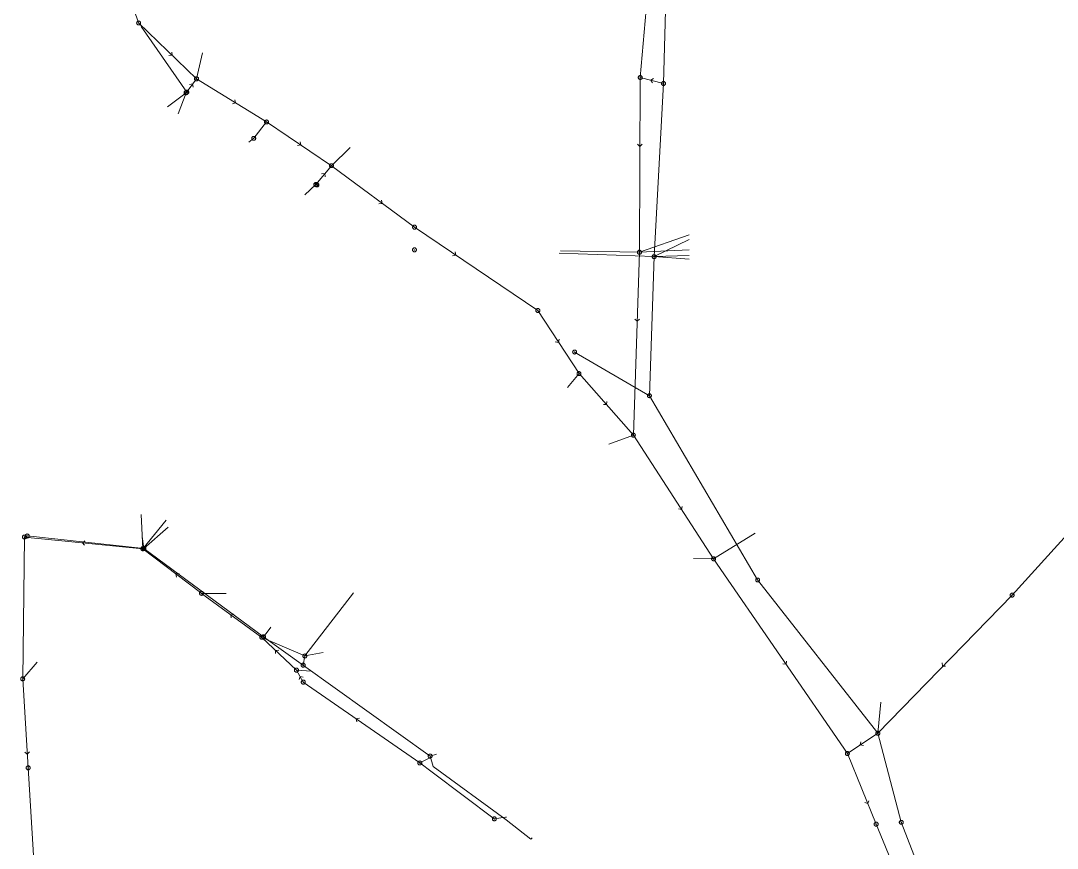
# Model space of a CAD drawing. Header units: metres. Extents: x 25504150 to 25508618, y 6694193 to 6702753.
# Drawn here: x 25504437.4 to 25504678.5, y 6699790.3 to 6699982.6 of the extents above; entities that cross this region are included whole.
import ezdxf

# ---------------------------------------------------------------- set-up
doc = ezdxf.new("R2010")
doc.units = ezdxf.units.M
for name, pattern in [('Sewer_node', [0]), ('Viemariputket', [0]), ('Viemarivarusteet', [0])]:
    doc.linetypes.add(name, pattern=pattern)
for name, color, linetype, lineweight in [('Sewer_node', 7, 'Sewer_node', 0), ('Viemariputket', 7, 'Viemariputket', 0), ('Viemarivarusteet', 7, 'Viemarivarusteet', 0)]:
    doc.layers.add(name, color=color, linetype=linetype, lineweight=lineweight)

msp = doc.modelspace()

# ---------------------------------------------------------------- linework, layer by layer
at = {"layer": 'Sewer_node', "color": 46, "linetype": 'Continuous', "true_color": 0x7f5f00, "flags": 128}
for points, elevation in [([(25504465.28, 6699982.13), (25504465.27, 6699982.2), (25504465.26, 6699982.27), (25504465.23, 6699982.34), (25504465.19, 6699982.4), (25504465.15, 6699982.46), (25504465.09, 6699982.5), (25504465.03, 6699982.54), (25504464.96, 6699982.57), (25504464.89, 6699982.58), (25504464.82, 6699982.59), (25504464.75, 6699982.58), (25504464.68, 6699982.57), (25504464.61, 6699982.54), (25504464.55, 6699982.5), (25504464.49, 6699982.46), (25504464.45, 6699982.4), (25504464.41, 6699982.34), (25504464.38, 6699982.27), (25504464.37, 6699982.2), (25504464.36, 6699982.13), (25504464.37, 6699982.06), (25504464.38, 6699981.99), (25504464.41, 6699981.92), (25504464.45, 6699981.86), (25504464.49, 6699981.8), (25504464.55, 6699981.76), (25504464.61, 6699981.72), (25504464.68, 6699981.69), (25504464.75, 6699981.68), (25504464.82, 6699981.67), (25504464.89, 6699981.68), (25504464.96, 6699981.69), (25504465.03, 6699981.72), (25504465.09, 6699981.76), (25504465.15, 6699981.8), (25504465.19, 6699981.86), (25504465.23, 6699981.92), (25504465.26, 6699981.99), (25504465.27, 6699982.06)], 58.07), ([(25504478.76, 6699969.14), (25504478.75, 6699969.21), (25504478.74, 6699969.29), (25504478.71, 6699969.35), (25504478.67, 6699969.42), (25504478.62, 6699969.47), (25504478.57, 6699969.52), (25504478.5, 6699969.56), (25504478.44, 6699969.59), (25504478.36, 6699969.6), (25504478.29, 6699969.61), (25504478.22, 6699969.6), (25504478.14, 6699969.59), (25504478.08, 6699969.56), (25504478.01, 6699969.52), (25504477.96, 6699969.47), (25504477.91, 6699969.42), (25504477.87, 6699969.35), (25504477.84, 6699969.29), (25504477.83, 6699969.21), (25504477.82, 6699969.14), (25504477.83, 6699969.07), (25504477.84, 6699968.99), (25504477.87, 6699968.93), (25504477.91, 6699968.86), (25504477.96, 6699968.81), (25504478.01, 6699968.76), (25504478.08, 6699968.72), (25504478.14, 6699968.69), (25504478.22, 6699968.68), (25504478.29, 6699968.67), (25504478.36, 6699968.68), (25504478.44, 6699968.69), (25504478.5, 6699968.72), (25504478.57, 6699968.76), (25504478.62, 6699968.81), (25504478.67, 6699968.86), (25504478.71, 6699968.93), (25504478.74, 6699968.99), (25504478.75, 6699969.07)], 57.68), ([(25504581.95, 6699969.45), (25504581.94, 6699969.52), (25504581.93, 6699969.59), (25504581.9, 6699969.66), (25504581.86, 6699969.72), (25504581.82, 6699969.78), (25504581.76, 6699969.82), (25504581.7, 6699969.86), (25504581.63, 6699969.89), (25504581.56, 6699969.9), (25504581.49, 6699969.91), (25504581.42, 6699969.9), (25504581.35, 6699969.89), (25504581.28, 6699969.86), (25504581.22, 6699969.82), (25504581.16, 6699969.78), (25504581.12, 6699969.72), (25504581.08, 6699969.66), (25504581.05, 6699969.59), (25504581.04, 6699969.52), (25504581.03, 6699969.45), (25504581.04, 6699969.38), (25504581.05, 6699969.31), (25504581.08, 6699969.24), (25504581.12, 6699969.18), (25504581.16, 6699969.12), (25504581.22, 6699969.08), (25504581.28, 6699969.04), (25504581.35, 6699969.01), (25504581.42, 6699969), (25504581.49, 6699968.99), (25504581.56, 6699969), (25504581.63, 6699969.01), (25504581.7, 6699969.04), (25504581.76, 6699969.08), (25504581.82, 6699969.12), (25504581.86, 6699969.18), (25504581.9, 6699969.24), (25504581.93, 6699969.31), (25504581.94, 6699969.38)], 55.51), ([(25504587.37, 6699968.06), (25504587.36, 6699968.13), (25504587.35, 6699968.2), (25504587.32, 6699968.27), (25504587.28, 6699968.33), (25504587.24, 6699968.39), (25504587.18, 6699968.43), (25504587.12, 6699968.47), (25504587.05, 6699968.5), (25504586.98, 6699968.51), (25504586.91, 6699968.52), (25504586.84, 6699968.51), (25504586.77, 6699968.5), (25504586.7, 6699968.47), (25504586.64, 6699968.43), (25504586.58, 6699968.39), (25504586.54, 6699968.33), (25504586.5, 6699968.27), (25504586.47, 6699968.2), (25504586.46, 6699968.13), (25504586.45, 6699968.06), (25504586.46, 6699967.99), (25504586.47, 6699967.92), (25504586.5, 6699967.85), (25504586.54, 6699967.79), (25504586.58, 6699967.73), (25504586.64, 6699967.69), (25504586.7, 6699967.65), (25504586.77, 6699967.62), (25504586.84, 6699967.61), (25504586.91, 6699967.6), (25504586.98, 6699967.61), (25504587.05, 6699967.62), (25504587.12, 6699967.65), (25504587.18, 6699967.69), (25504587.24, 6699967.73), (25504587.28, 6699967.79), (25504587.32, 6699967.85), (25504587.35, 6699967.92), (25504587.36, 6699967.99)], 55.65), ([(25504476.3, 6699965.91), (25504476.29, 6699965.98), (25504476.28, 6699966.05), (25504476.25, 6699966.12), (25504476.21, 6699966.18), (25504476.17, 6699966.24), (25504476.11, 6699966.28), (25504476.05, 6699966.32), (25504475.98, 6699966.35), (25504475.91, 6699966.36), (25504475.84, 6699966.37), (25504475.77, 6699966.36), (25504475.7, 6699966.35), (25504475.63, 6699966.32), (25504475.57, 6699966.28), (25504475.51, 6699966.24), (25504475.47, 6699966.18), (25504475.43, 6699966.12), (25504475.4, 6699966.05), (25504475.39, 6699965.98), (25504475.38, 6699965.91), (25504475.39, 6699965.84), (25504475.4, 6699965.77), (25504475.43, 6699965.7), (25504475.47, 6699965.64), (25504475.51, 6699965.58), (25504475.57, 6699965.54), (25504475.63, 6699965.5), (25504475.7, 6699965.47), (25504475.77, 6699965.46), (25504475.84, 6699965.45), (25504475.91, 6699965.46), (25504475.98, 6699965.47), (25504476.05, 6699965.5), (25504476.11, 6699965.54), (25504476.17, 6699965.58), (25504476.21, 6699965.64), (25504476.25, 6699965.7), (25504476.28, 6699965.77), (25504476.29, 6699965.84)], 57.62), ([(25504495.03, 6699959.12), (25504495.02, 6699959.19), (25504495.01, 6699959.26), (25504494.98, 6699959.33), (25504494.94, 6699959.39), (25504494.9, 6699959.45), (25504494.84, 6699959.49), (25504494.78, 6699959.53), (25504494.71, 6699959.56), (25504494.64, 6699959.57), (25504494.57, 6699959.58), (25504494.5, 6699959.57), (25504494.43, 6699959.56), (25504494.36, 6699959.53), (25504494.3, 6699959.49), (25504494.24, 6699959.45), (25504494.2, 6699959.39), (25504494.16, 6699959.33), (25504494.13, 6699959.26), (25504494.12, 6699959.19), (25504494.11, 6699959.12), (25504494.12, 6699959.05), (25504494.13, 6699958.98), (25504494.16, 6699958.91), (25504494.2, 6699958.85), (25504494.24, 6699958.79), (25504494.3, 6699958.75), (25504494.36, 6699958.71), (25504494.43, 6699958.68), (25504494.5, 6699958.67), (25504494.57, 6699958.66), (25504494.64, 6699958.67), (25504494.71, 6699958.68), (25504494.78, 6699958.71), (25504494.84, 6699958.75), (25504494.9, 6699958.79), (25504494.94, 6699958.85), (25504494.98, 6699958.91), (25504495.01, 6699958.98), (25504495.02, 6699959.05)], 56.91), ([(25504492.06, 6699955.32), (25504492.05, 6699955.39), (25504492.04, 6699955.46), (25504492.01, 6699955.53), (25504491.97, 6699955.59), (25504491.93, 6699955.65), (25504491.87, 6699955.69), (25504491.81, 6699955.73), (25504491.74, 6699955.76), (25504491.67, 6699955.77), (25504491.6, 6699955.78), (25504491.53, 6699955.77), (25504491.46, 6699955.76), (25504491.39, 6699955.73), (25504491.33, 6699955.69), (25504491.27, 6699955.65), (25504491.23, 6699955.59), (25504491.19, 6699955.53), (25504491.16, 6699955.46), (25504491.15, 6699955.39), (25504491.14, 6699955.32), (25504491.15, 6699955.25), (25504491.16, 6699955.18), (25504491.19, 6699955.11), (25504491.23, 6699955.05), (25504491.27, 6699954.99), (25504491.33, 6699954.95), (25504491.39, 6699954.91), (25504491.46, 6699954.88), (25504491.53, 6699954.87), (25504491.6, 6699954.86), (25504491.67, 6699954.87), (25504491.74, 6699954.88), (25504491.81, 6699954.91), (25504491.87, 6699954.95), (25504491.93, 6699954.99), (25504491.97, 6699955.05), (25504492.01, 6699955.11), (25504492.04, 6699955.18), (25504492.05, 6699955.25)], 56.8), ([(25504510.14, 6699948.96), (25504510.13, 6699949.03), (25504510.12, 6699949.1), (25504510.09, 6699949.17), (25504510.05, 6699949.23), (25504510.01, 6699949.29), (25504509.95, 6699949.33), (25504509.89, 6699949.37), (25504509.82, 6699949.4), (25504509.75, 6699949.41), (25504509.68, 6699949.42), (25504509.61, 6699949.41), (25504509.54, 6699949.4), (25504509.47, 6699949.37), (25504509.41, 6699949.33), (25504509.35, 6699949.29), (25504509.31, 6699949.23), (25504509.27, 6699949.17), (25504509.24, 6699949.1), (25504509.23, 6699949.03), (25504509.22, 6699948.96), (25504509.23, 6699948.89), (25504509.24, 6699948.82), (25504509.27, 6699948.75), (25504509.31, 6699948.69), (25504509.35, 6699948.63), (25504509.41, 6699948.59), (25504509.47, 6699948.55), (25504509.54, 6699948.52), (25504509.61, 6699948.51), (25504509.68, 6699948.5), (25504509.75, 6699948.51), (25504509.82, 6699948.52), (25504509.89, 6699948.55), (25504509.95, 6699948.59), (25504510.01, 6699948.63), (25504510.05, 6699948.69), (25504510.09, 6699948.75), (25504510.12, 6699948.82), (25504510.13, 6699948.89)], 56.21), ([(25504506.5, 6699944.58), (25504506.49, 6699944.65), (25504506.48, 6699944.72), (25504506.45, 6699944.79), (25504506.41, 6699944.85), (25504506.37, 6699944.91), (25504506.31, 6699944.95), (25504506.25, 6699944.99), (25504506.18, 6699945.02), (25504506.11, 6699945.03), (25504506.04, 6699945.04), (25504505.97, 6699945.03), (25504505.9, 6699945.02), (25504505.83, 6699944.99), (25504505.77, 6699944.95), (25504505.71, 6699944.91), (25504505.67, 6699944.85), (25504505.63, 6699944.79), (25504505.6, 6699944.72), (25504505.59, 6699944.65), (25504505.58, 6699944.58), (25504505.59, 6699944.51), (25504505.6, 6699944.44), (25504505.63, 6699944.37), (25504505.67, 6699944.31), (25504505.71, 6699944.25), (25504505.77, 6699944.21), (25504505.83, 6699944.17), (25504505.9, 6699944.14), (25504505.97, 6699944.13), (25504506.04, 6699944.12), (25504506.11, 6699944.13), (25504506.18, 6699944.14), (25504506.25, 6699944.17), (25504506.31, 6699944.21), (25504506.37, 6699944.25), (25504506.41, 6699944.31), (25504506.45, 6699944.37), (25504506.48, 6699944.44), (25504506.49, 6699944.51)], 56.27), ([(25504529.46, 6699934.66), (25504529.45, 6699934.73), (25504529.44, 6699934.8), (25504529.41, 6699934.87), (25504529.37, 6699934.93), (25504529.33, 6699934.99), (25504529.27, 6699935.03), (25504529.21, 6699935.07), (25504529.14, 6699935.1), (25504529.07, 6699935.11), (25504529, 6699935.12), (25504528.93, 6699935.11), (25504528.86, 6699935.1), (25504528.79, 6699935.07), (25504528.73, 6699935.03), (25504528.67, 6699934.99), (25504528.63, 6699934.93), (25504528.59, 6699934.87), (25504528.56, 6699934.8), (25504528.55, 6699934.73), (25504528.54, 6699934.66), (25504528.55, 6699934.59), (25504528.56, 6699934.52), (25504528.59, 6699934.45), (25504528.63, 6699934.39), (25504528.67, 6699934.33), (25504528.73, 6699934.29), (25504528.79, 6699934.25), (25504528.86, 6699934.22), (25504528.93, 6699934.21), (25504529, 6699934.2), (25504529.07, 6699934.21), (25504529.14, 6699934.22), (25504529.21, 6699934.25), (25504529.27, 6699934.29), (25504529.33, 6699934.33), (25504529.37, 6699934.39), (25504529.41, 6699934.45), (25504529.44, 6699934.52), (25504529.45, 6699934.59)], 55.78), ([(25504581.77, 6699928.84), (25504581.76, 6699928.91), (25504581.75, 6699928.99), (25504581.72, 6699929.05), (25504581.68, 6699929.12), (25504581.63, 6699929.17), (25504581.58, 6699929.22), (25504581.51, 6699929.26), (25504581.45, 6699929.29), (25504581.37, 6699929.3), (25504581.3, 6699929.31), (25504581.23, 6699929.3), (25504581.15, 6699929.29), (25504581.09, 6699929.26), (25504581.02, 6699929.22), (25504580.97, 6699929.17), (25504580.92, 6699929.12), (25504580.88, 6699929.05), (25504580.85, 6699928.99), (25504580.84, 6699928.91), (25504580.83, 6699928.84), (25504580.84, 6699928.77), (25504580.85, 6699928.69), (25504580.88, 6699928.63), (25504580.92, 6699928.56), (25504580.97, 6699928.51), (25504581.02, 6699928.46), (25504581.09, 6699928.42), (25504581.15, 6699928.39), (25504581.23, 6699928.38), (25504581.3, 6699928.37), (25504581.37, 6699928.38), (25504581.45, 6699928.39), (25504581.51, 6699928.42), (25504581.58, 6699928.46), (25504581.63, 6699928.51), (25504581.68, 6699928.56), (25504581.72, 6699928.63), (25504581.75, 6699928.69), (25504581.76, 6699928.77)], 54.44), ([(25504585.18, 6699927.82), (25504585.17, 6699927.89), (25504585.16, 6699927.96), (25504585.13, 6699928.03), (25504585.09, 6699928.09), (25504585.05, 6699928.15), (25504584.99, 6699928.19), (25504584.93, 6699928.23), (25504584.86, 6699928.26), (25504584.79, 6699928.27), (25504584.72, 6699928.28), (25504584.65, 6699928.27), (25504584.58, 6699928.26), (25504584.51, 6699928.23), (25504584.45, 6699928.19), (25504584.39, 6699928.15), (25504584.35, 6699928.09), (25504584.31, 6699928.03), (25504584.28, 6699927.96), (25504584.27, 6699927.89), (25504584.26, 6699927.82), (25504584.27, 6699927.75), (25504584.28, 6699927.68), (25504584.31, 6699927.61), (25504584.35, 6699927.55), (25504584.39, 6699927.49), (25504584.45, 6699927.45), (25504584.51, 6699927.41), (25504584.58, 6699927.38), (25504584.65, 6699927.37), (25504584.72, 6699927.36), (25504584.79, 6699927.37), (25504584.86, 6699927.38), (25504584.93, 6699927.41), (25504584.99, 6699927.45), (25504585.05, 6699927.49), (25504585.09, 6699927.55), (25504585.13, 6699927.61), (25504585.16, 6699927.68), (25504585.17, 6699927.75)], 54.36), ([(25504558.12, 6699915.31), (25504558.11, 6699915.38), (25504558.1, 6699915.45), (25504558.07, 6699915.52), (25504558.03, 6699915.58), (25504557.99, 6699915.64), (25504557.93, 6699915.68), (25504557.87, 6699915.72), (25504557.8, 6699915.75), (25504557.73, 6699915.76), (25504557.66, 6699915.77), (25504557.59, 6699915.76), (25504557.52, 6699915.75), (25504557.45, 6699915.72), (25504557.39, 6699915.68), (25504557.33, 6699915.64), (25504557.29, 6699915.58), (25504557.25, 6699915.52), (25504557.22, 6699915.45), (25504557.21, 6699915.38), (25504557.2, 6699915.31), (25504557.21, 6699915.24), (25504557.22, 6699915.17), (25504557.25, 6699915.1), (25504557.29, 6699915.04), (25504557.33, 6699914.98), (25504557.39, 6699914.94), (25504557.45, 6699914.9), (25504557.52, 6699914.87), (25504557.59, 6699914.86), (25504557.66, 6699914.85), (25504557.73, 6699914.86), (25504557.8, 6699914.87), (25504557.87, 6699914.9), (25504557.93, 6699914.94), (25504557.99, 6699914.98), (25504558.03, 6699915.04), (25504558.07, 6699915.1), (25504558.1, 6699915.17), (25504558.11, 6699915.24)], 55.33), ([(25504567.71, 6699900.64), (25504567.7, 6699900.71), (25504567.69, 6699900.78), (25504567.66, 6699900.85), (25504567.62, 6699900.91), (25504567.58, 6699900.97), (25504567.52, 6699901.01), (25504567.46, 6699901.05), (25504567.39, 6699901.08), (25504567.32, 6699901.09), (25504567.25, 6699901.1), (25504567.18, 6699901.09), (25504567.11, 6699901.08), (25504567.04, 6699901.05), (25504566.98, 6699901.01), (25504566.92, 6699900.97), (25504566.88, 6699900.91), (25504566.84, 6699900.85), (25504566.81, 6699900.78), (25504566.8, 6699900.71), (25504566.79, 6699900.64), (25504566.8, 6699900.57), (25504566.81, 6699900.5), (25504566.84, 6699900.43), (25504566.88, 6699900.37), (25504566.92, 6699900.31), (25504566.98, 6699900.27), (25504567.04, 6699900.23), (25504567.11, 6699900.2), (25504567.18, 6699900.19), (25504567.25, 6699900.18), (25504567.32, 6699900.19), (25504567.39, 6699900.2), (25504567.46, 6699900.23), (25504567.52, 6699900.27), (25504567.58, 6699900.31), (25504567.62, 6699900.37), (25504567.66, 6699900.43), (25504567.69, 6699900.5), (25504567.7, 6699900.57)], 55), ([(25504580.35, 6699886.33), (25504580.34, 6699886.4), (25504580.33, 6699886.47), (25504580.3, 6699886.54), (25504580.26, 6699886.6), (25504580.22, 6699886.66), (25504580.16, 6699886.7), (25504580.1, 6699886.74), (25504580.03, 6699886.77), (25504579.96, 6699886.78), (25504579.89, 6699886.79), (25504579.82, 6699886.78), (25504579.75, 6699886.77), (25504579.68, 6699886.74), (25504579.62, 6699886.7), (25504579.56, 6699886.66), (25504579.52, 6699886.6), (25504579.48, 6699886.54), (25504579.45, 6699886.47), (25504579.44, 6699886.4), (25504579.43, 6699886.33), (25504579.44, 6699886.26), (25504579.45, 6699886.19), (25504579.48, 6699886.12), (25504579.52, 6699886.06), (25504579.56, 6699886), (25504579.62, 6699885.96), (25504579.68, 6699885.92), (25504579.75, 6699885.89), (25504579.82, 6699885.88), (25504579.89, 6699885.87), (25504579.96, 6699885.88), (25504580.03, 6699885.89), (25504580.1, 6699885.92), (25504580.16, 6699885.96), (25504580.22, 6699886), (25504580.26, 6699886.06), (25504580.3, 6699886.12), (25504580.33, 6699886.19), (25504580.34, 6699886.26)], 54.34), ([(25504438.72, 6699862.65), (25504438.71, 6699862.72), (25504438.7, 6699862.79), (25504438.67, 6699862.86), (25504438.63, 6699862.92), (25504438.59, 6699862.98), (25504438.53, 6699863.02), (25504438.47, 6699863.06), (25504438.4, 6699863.09), (25504438.33, 6699863.1), (25504438.26, 6699863.11), (25504438.19, 6699863.1), (25504438.12, 6699863.09), (25504438.05, 6699863.06), (25504437.99, 6699863.02), (25504437.93, 6699862.98), (25504437.89, 6699862.92), (25504437.85, 6699862.86), (25504437.82, 6699862.79), (25504437.81, 6699862.72), (25504437.8, 6699862.65), (25504437.81, 6699862.58), (25504437.82, 6699862.51), (25504437.85, 6699862.44), (25504437.89, 6699862.38), (25504437.93, 6699862.32), (25504437.99, 6699862.28), (25504438.05, 6699862.24), (25504438.12, 6699862.21), (25504438.19, 6699862.2), (25504438.26, 6699862.19), (25504438.33, 6699862.2), (25504438.4, 6699862.21), (25504438.47, 6699862.24), (25504438.53, 6699862.28), (25504438.59, 6699862.32), (25504438.63, 6699862.38), (25504438.67, 6699862.44), (25504438.7, 6699862.51), (25504438.71, 6699862.58)], 46.18), ([(25504466.25, 6699859.93), (25504466.24, 6699860), (25504466.23, 6699860.07), (25504466.2, 6699860.14), (25504466.16, 6699860.2), (25504466.12, 6699860.26), (25504466.06, 6699860.3), (25504466, 6699860.34), (25504465.93, 6699860.37), (25504465.86, 6699860.38), (25504465.79, 6699860.39), (25504465.72, 6699860.38), (25504465.65, 6699860.37), (25504465.58, 6699860.34), (25504465.52, 6699860.3), (25504465.46, 6699860.26), (25504465.42, 6699860.2), (25504465.38, 6699860.14), (25504465.35, 6699860.07), (25504465.34, 6699860), (25504465.33, 6699859.93), (25504465.34, 6699859.86), (25504465.35, 6699859.79), (25504465.38, 6699859.72), (25504465.42, 6699859.66), (25504465.46, 6699859.6), (25504465.52, 6699859.56), (25504465.58, 6699859.52), (25504465.65, 6699859.49), (25504465.72, 6699859.48), (25504465.79, 6699859.47), (25504465.86, 6699859.48), (25504465.93, 6699859.49), (25504466, 6699859.52), (25504466.06, 6699859.56), (25504466.12, 6699859.6), (25504466.16, 6699859.66), (25504466.2, 6699859.72), (25504466.23, 6699859.79), (25504466.24, 6699859.86)], 47.54), ([(25504599.01, 6699857.6), (25504599, 6699857.67), (25504598.99, 6699857.74), (25504598.96, 6699857.81), (25504598.92, 6699857.87), (25504598.88, 6699857.93), (25504598.82, 6699857.97), (25504598.76, 6699858.01), (25504598.69, 6699858.04), (25504598.62, 6699858.05), (25504598.55, 6699858.06), (25504598.48, 6699858.05), (25504598.41, 6699858.04), (25504598.34, 6699858.01), (25504598.28, 6699857.97), (25504598.22, 6699857.93), (25504598.18, 6699857.87), (25504598.14, 6699857.81), (25504598.11, 6699857.74), (25504598.1, 6699857.67), (25504598.09, 6699857.6), (25504598.1, 6699857.53), (25504598.11, 6699857.46), (25504598.14, 6699857.39), (25504598.18, 6699857.33), (25504598.22, 6699857.27), (25504598.28, 6699857.23), (25504598.34, 6699857.19), (25504598.41, 6699857.16), (25504598.48, 6699857.15), (25504598.55, 6699857.14), (25504598.62, 6699857.15), (25504598.69, 6699857.16), (25504598.76, 6699857.19), (25504598.82, 6699857.23), (25504598.88, 6699857.27), (25504598.92, 6699857.33), (25504598.96, 6699857.39), (25504598.99, 6699857.46), (25504599, 6699857.53)], 53.05), ([(25504479.91, 6699849.56), (25504479.9, 6699849.63), (25504479.89, 6699849.7), (25504479.86, 6699849.77), (25504479.82, 6699849.83), (25504479.78, 6699849.89), (25504479.72, 6699849.93), (25504479.66, 6699849.97), (25504479.59, 6699850), (25504479.52, 6699850.01), (25504479.45, 6699850.02), (25504479.38, 6699850.01), (25504479.31, 6699850), (25504479.24, 6699849.97), (25504479.18, 6699849.93), (25504479.12, 6699849.89), (25504479.08, 6699849.83), (25504479.04, 6699849.77), (25504479.01, 6699849.7), (25504479, 6699849.63), (25504478.99, 6699849.56), (25504479, 6699849.49), (25504479.01, 6699849.42), (25504479.04, 6699849.35), (25504479.08, 6699849.29), (25504479.12, 6699849.23), (25504479.18, 6699849.19), (25504479.24, 6699849.15), (25504479.31, 6699849.12), (25504479.38, 6699849.11), (25504479.45, 6699849.1), (25504479.52, 6699849.11), (25504479.59, 6699849.12), (25504479.66, 6699849.15), (25504479.72, 6699849.19), (25504479.78, 6699849.23), (25504479.82, 6699849.29), (25504479.86, 6699849.35), (25504479.89, 6699849.42), (25504479.9, 6699849.49)], 46.98), ([(25504668.44, 6699849.16), (25504668.43, 6699849.23), (25504668.42, 6699849.3), (25504668.39, 6699849.37), (25504668.35, 6699849.43), (25504668.31, 6699849.49), (25504668.25, 6699849.53), (25504668.19, 6699849.57), (25504668.12, 6699849.6), (25504668.05, 6699849.61), (25504667.98, 6699849.62), (25504667.91, 6699849.61), (25504667.84, 6699849.6), (25504667.77, 6699849.57), (25504667.71, 6699849.53), (25504667.65, 6699849.49), (25504667.61, 6699849.43), (25504667.57, 6699849.37), (25504667.54, 6699849.3), (25504667.53, 6699849.23), (25504667.52, 6699849.16), (25504667.53, 6699849.09), (25504667.54, 6699849.02), (25504667.57, 6699848.95), (25504667.61, 6699848.89), (25504667.65, 6699848.83), (25504667.71, 6699848.79), (25504667.77, 6699848.75), (25504667.84, 6699848.72), (25504667.91, 6699848.71), (25504667.98, 6699848.7), (25504668.05, 6699848.71), (25504668.12, 6699848.72), (25504668.19, 6699848.75), (25504668.25, 6699848.79), (25504668.31, 6699848.83), (25504668.35, 6699848.89), (25504668.39, 6699848.95), (25504668.42, 6699849.02), (25504668.43, 6699849.09)], 50.78), ([(25504493.94, 6699839.34), (25504493.93, 6699839.41), (25504493.92, 6699839.48), (25504493.89, 6699839.55), (25504493.85, 6699839.61), (25504493.81, 6699839.67), (25504493.75, 6699839.71), (25504493.69, 6699839.75), (25504493.62, 6699839.78), (25504493.55, 6699839.79), (25504493.48, 6699839.8), (25504493.41, 6699839.79), (25504493.34, 6699839.78), (25504493.27, 6699839.75), (25504493.21, 6699839.71), (25504493.15, 6699839.67), (25504493.11, 6699839.61), (25504493.07, 6699839.55), (25504493.04, 6699839.48), (25504493.03, 6699839.41), (25504493.02, 6699839.34), (25504493.03, 6699839.27), (25504493.04, 6699839.2), (25504493.07, 6699839.13), (25504493.11, 6699839.07), (25504493.15, 6699839.01), (25504493.21, 6699838.97), (25504493.27, 6699838.93), (25504493.34, 6699838.9), (25504493.41, 6699838.89), (25504493.48, 6699838.88), (25504493.55, 6699838.89), (25504493.62, 6699838.9), (25504493.69, 6699838.93), (25504493.75, 6699838.97), (25504493.81, 6699839.01), (25504493.85, 6699839.07), (25504493.89, 6699839.13), (25504493.92, 6699839.2), (25504493.93, 6699839.27)], 46.86), ([(25504503.94, 6699835.02), (25504503.93, 6699835.09), (25504503.92, 6699835.16), (25504503.89, 6699835.23), (25504503.85, 6699835.29), (25504503.81, 6699835.35), (25504503.75, 6699835.39), (25504503.69, 6699835.43), (25504503.62, 6699835.46), (25504503.55, 6699835.47), (25504503.48, 6699835.48), (25504503.41, 6699835.47), (25504503.34, 6699835.46), (25504503.27, 6699835.43), (25504503.21, 6699835.39), (25504503.15, 6699835.35), (25504503.11, 6699835.29), (25504503.07, 6699835.23), (25504503.04, 6699835.16), (25504503.03, 6699835.09), (25504503.02, 6699835.02), (25504503.03, 6699834.95), (25504503.04, 6699834.88), (25504503.07, 6699834.81), (25504503.11, 6699834.75), (25504503.15, 6699834.69), (25504503.21, 6699834.65), (25504503.27, 6699834.61), (25504503.34, 6699834.58), (25504503.41, 6699834.57), (25504503.48, 6699834.56), (25504503.55, 6699834.57), (25504503.62, 6699834.58), (25504503.69, 6699834.61), (25504503.75, 6699834.65), (25504503.81, 6699834.69), (25504503.85, 6699834.75), (25504503.89, 6699834.81), (25504503.92, 6699834.88), (25504503.93, 6699834.95)], 47.63), ([(25504502, 6699831.72), (25504501.99, 6699831.79), (25504501.98, 6699831.87), (25504501.95, 6699831.93), (25504501.91, 6699832), (25504501.86, 6699832.05), (25504501.81, 6699832.1), (25504501.74, 6699832.14), (25504501.68, 6699832.17), (25504501.6, 6699832.18), (25504501.53, 6699832.19), (25504501.46, 6699832.18), (25504501.38, 6699832.17), (25504501.32, 6699832.14), (25504501.25, 6699832.1), (25504501.2, 6699832.05), (25504501.15, 6699832), (25504501.11, 6699831.93), (25504501.08, 6699831.87), (25504501.07, 6699831.79), (25504501.06, 6699831.72), (25504501.07, 6699831.65), (25504501.08, 6699831.57), (25504501.11, 6699831.51), (25504501.15, 6699831.44), (25504501.2, 6699831.39), (25504501.25, 6699831.34), (25504501.32, 6699831.3), (25504501.38, 6699831.27), (25504501.46, 6699831.26), (25504501.53, 6699831.25), (25504501.6, 6699831.26), (25504501.68, 6699831.27), (25504501.74, 6699831.3), (25504501.81, 6699831.34), (25504501.86, 6699831.39), (25504501.91, 6699831.44), (25504501.95, 6699831.51), (25504501.98, 6699831.57), (25504501.99, 6699831.65)], 47.02), ([(25504438.32, 6699829.69), (25504438.31, 6699829.76), (25504438.3, 6699829.83), (25504438.27, 6699829.9), (25504438.23, 6699829.96), (25504438.19, 6699830.02), (25504438.13, 6699830.06), (25504438.07, 6699830.1), (25504438, 6699830.13), (25504437.93, 6699830.14), (25504437.86, 6699830.15), (25504437.79, 6699830.14), (25504437.72, 6699830.13), (25504437.65, 6699830.1), (25504437.59, 6699830.06), (25504437.53, 6699830.02), (25504437.49, 6699829.96), (25504437.45, 6699829.9), (25504437.42, 6699829.83), (25504437.41, 6699829.76), (25504437.4, 6699829.69), (25504437.41, 6699829.62), (25504437.42, 6699829.55), (25504437.45, 6699829.48), (25504437.49, 6699829.42), (25504437.53, 6699829.36), (25504437.59, 6699829.32), (25504437.65, 6699829.28), (25504437.72, 6699829.25), (25504437.79, 6699829.24), (25504437.86, 6699829.23), (25504437.93, 6699829.24), (25504438, 6699829.25), (25504438.07, 6699829.28), (25504438.13, 6699829.32), (25504438.19, 6699829.36), (25504438.23, 6699829.42), (25504438.27, 6699829.48), (25504438.3, 6699829.55), (25504438.31, 6699829.62)], 44.15), ([(25504503.59, 6699828.94), (25504503.58, 6699829.01), (25504503.57, 6699829.09), (25504503.54, 6699829.15), (25504503.5, 6699829.22), (25504503.45, 6699829.27), (25504503.4, 6699829.32), (25504503.33, 6699829.36), (25504503.27, 6699829.39), (25504503.19, 6699829.4), (25504503.12, 6699829.41), (25504503.05, 6699829.4), (25504502.97, 6699829.39), (25504502.91, 6699829.36), (25504502.84, 6699829.32), (25504502.79, 6699829.27), (25504502.74, 6699829.22), (25504502.7, 6699829.15), (25504502.67, 6699829.09), (25504502.66, 6699829.01), (25504502.65, 6699828.94), (25504502.66, 6699828.87), (25504502.67, 6699828.79), (25504502.7, 6699828.73), (25504502.74, 6699828.66), (25504502.79, 6699828.61), (25504502.84, 6699828.56), (25504502.91, 6699828.52), (25504502.97, 6699828.49), (25504503.05, 6699828.48), (25504503.12, 6699828.47), (25504503.19, 6699828.48), (25504503.27, 6699828.49), (25504503.33, 6699828.52), (25504503.4, 6699828.56), (25504503.45, 6699828.61), (25504503.5, 6699828.66), (25504503.54, 6699828.73), (25504503.57, 6699828.79), (25504503.58, 6699828.87)], 47.06), ([(25504637.22, 6699817.05), (25504637.21, 6699817.12), (25504637.2, 6699817.19), (25504637.17, 6699817.26), (25504637.13, 6699817.32), (25504637.09, 6699817.38), (25504637.03, 6699817.42), (25504636.97, 6699817.46), (25504636.9, 6699817.49), (25504636.83, 6699817.5), (25504636.76, 6699817.51), (25504636.69, 6699817.5), (25504636.62, 6699817.49), (25504636.55, 6699817.46), (25504636.49, 6699817.42), (25504636.43, 6699817.38), (25504636.39, 6699817.32), (25504636.35, 6699817.26), (25504636.32, 6699817.19), (25504636.31, 6699817.12), (25504636.3, 6699817.05), (25504636.31, 6699816.98), (25504636.32, 6699816.91), (25504636.35, 6699816.84), (25504636.39, 6699816.78), (25504636.43, 6699816.72), (25504636.49, 6699816.68), (25504636.55, 6699816.64), (25504636.62, 6699816.61), (25504636.69, 6699816.6), (25504636.76, 6699816.59), (25504636.83, 6699816.6), (25504636.9, 6699816.61), (25504636.97, 6699816.64), (25504637.03, 6699816.68), (25504637.09, 6699816.72), (25504637.13, 6699816.78), (25504637.17, 6699816.84), (25504637.2, 6699816.91), (25504637.21, 6699816.98)], 51.04), ([(25504630.13, 6699812.34), (25504630.12, 6699812.41), (25504630.11, 6699812.48), (25504630.08, 6699812.55), (25504630.04, 6699812.61), (25504630, 6699812.67), (25504629.94, 6699812.71), (25504629.88, 6699812.75), (25504629.81, 6699812.78), (25504629.74, 6699812.79), (25504629.67, 6699812.8), (25504629.6, 6699812.79), (25504629.53, 6699812.78), (25504629.46, 6699812.75), (25504629.4, 6699812.71), (25504629.34, 6699812.67), (25504629.3, 6699812.61), (25504629.26, 6699812.55), (25504629.23, 6699812.48), (25504629.22, 6699812.41), (25504629.21, 6699812.34), (25504629.22, 6699812.27), (25504629.23, 6699812.2), (25504629.26, 6699812.13), (25504629.3, 6699812.07), (25504629.34, 6699812.01), (25504629.4, 6699811.97), (25504629.46, 6699811.93), (25504629.53, 6699811.9), (25504629.6, 6699811.89), (25504629.67, 6699811.88), (25504629.74, 6699811.89), (25504629.81, 6699811.9), (25504629.88, 6699811.93), (25504629.94, 6699811.97), (25504630, 6699812.01), (25504630.04, 6699812.07), (25504630.08, 6699812.13), (25504630.11, 6699812.2), (25504630.12, 6699812.27)], 50.48), ([(25504530.68, 6699810.15), (25504530.67, 6699810.22), (25504530.66, 6699810.29), (25504530.63, 6699810.36), (25504530.59, 6699810.42), (25504530.55, 6699810.48), (25504530.49, 6699810.52), (25504530.43, 6699810.56), (25504530.36, 6699810.59), (25504530.29, 6699810.6), (25504530.22, 6699810.61), (25504530.15, 6699810.6), (25504530.08, 6699810.59), (25504530.01, 6699810.56), (25504529.95, 6699810.52), (25504529.89, 6699810.48), (25504529.85, 6699810.42), (25504529.81, 6699810.36), (25504529.78, 6699810.29), (25504529.77, 6699810.22), (25504529.76, 6699810.15), (25504529.77, 6699810.08), (25504529.78, 6699810.01), (25504529.81, 6699809.94), (25504529.85, 6699809.88), (25504529.89, 6699809.82), (25504529.95, 6699809.78), (25504530.01, 6699809.74), (25504530.08, 6699809.71), (25504530.15, 6699809.7), (25504530.22, 6699809.69), (25504530.29, 6699809.7), (25504530.36, 6699809.71), (25504530.43, 6699809.74), (25504530.49, 6699809.78), (25504530.55, 6699809.82), (25504530.59, 6699809.88), (25504530.63, 6699809.94), (25504530.66, 6699810.01), (25504530.67, 6699810.08)], 47.43), ([(25504548.01, 6699797.15), (25504548, 6699797.22), (25504547.99, 6699797.29), (25504547.96, 6699797.36), (25504547.92, 6699797.42), (25504547.88, 6699797.48), (25504547.82, 6699797.52), (25504547.76, 6699797.56), (25504547.69, 6699797.59), (25504547.62, 6699797.6), (25504547.55, 6699797.61), (25504547.48, 6699797.6), (25504547.41, 6699797.59), (25504547.34, 6699797.56), (25504547.28, 6699797.52), (25504547.22, 6699797.48), (25504547.18, 6699797.42), (25504547.14, 6699797.36), (25504547.11, 6699797.29), (25504547.1, 6699797.22), (25504547.09, 6699797.15), (25504547.1, 6699797.08), (25504547.11, 6699797.01), (25504547.14, 6699796.94), (25504547.18, 6699796.88), (25504547.22, 6699796.82), (25504547.28, 6699796.78), (25504547.34, 6699796.74), (25504547.41, 6699796.71), (25504547.48, 6699796.7), (25504547.55, 6699796.69), (25504547.62, 6699796.7), (25504547.69, 6699796.71), (25504547.76, 6699796.74), (25504547.82, 6699796.78), (25504547.88, 6699796.82), (25504547.92, 6699796.88), (25504547.96, 6699796.94), (25504547.99, 6699797.01), (25504548, 6699797.08)], 48.04), ([(25504636.82, 6699795.91), (25504636.81, 6699795.98), (25504636.8, 6699796.05), (25504636.77, 6699796.12), (25504636.73, 6699796.18), (25504636.69, 6699796.24), (25504636.63, 6699796.28), (25504636.57, 6699796.32), (25504636.5, 6699796.35), (25504636.43, 6699796.36), (25504636.36, 6699796.37), (25504636.29, 6699796.36), (25504636.22, 6699796.35), (25504636.15, 6699796.32), (25504636.09, 6699796.28), (25504636.03, 6699796.24), (25504635.99, 6699796.18), (25504635.95, 6699796.12), (25504635.92, 6699796.05), (25504635.91, 6699795.98), (25504635.9, 6699795.91), (25504635.91, 6699795.84), (25504635.92, 6699795.77), (25504635.95, 6699795.7), (25504635.99, 6699795.64), (25504636.03, 6699795.58), (25504636.09, 6699795.54), (25504636.15, 6699795.5), (25504636.22, 6699795.47), (25504636.29, 6699795.46), (25504636.36, 6699795.45), (25504636.43, 6699795.46), (25504636.5, 6699795.47), (25504636.57, 6699795.5), (25504636.63, 6699795.54), (25504636.69, 6699795.58), (25504636.73, 6699795.64), (25504636.77, 6699795.7), (25504636.8, 6699795.77), (25504636.81, 6699795.84)], 49.69)]:
    msp.add_lwpolyline(points, close=True, dxfattribs=dict(at, elevation=elevation))
for points in [[(25504471.84, 6699974.6), (25504472.59, 6699974.64), (25504472.57, 6699975.38)], [(25504584.6, 6699969.21), (25504583.96, 6699968.82), (25504584.34, 6699968.18)], [(25504477.49, 6699967.21), (25504477.37, 6699967.96), (25504476.64, 6699967.85)], [(25504486.62, 6699963.35), (25504487.35, 6699963.54), (25504487.17, 6699964.26)], [(25504501.78, 6699953.63), (25504502.51, 6699953.79), (25504502.36, 6699954.52)], [(25504580.88, 6699953.95), (25504581.42, 6699953.43), (25504581.94, 6699953.96)], [(25504508.21, 6699946.38), (25504508.12, 6699947.13), (25504507.39, 6699947.05)], [(25504520.71, 6699940.09), (25504521.45, 6699940.21), (25504521.33, 6699940.95)], [(25504537.84, 6699928.02), (25504538.58, 6699928.18), (25504538.42, 6699928.91)], [(25504580.24, 6699913.32), (25504580.77, 6699912.79), (25504581.3, 6699913.3)], [(25504561.74, 6699908.03), (25504562.48, 6699907.9), (25504562.63, 6699908.62)], [(25504572.92, 6699893.44), (25504573.67, 6699893.42), (25504573.7, 6699894.16)], [(25504590.38, 6699869.19), (25504591.12, 6699869.04), (25504591.27, 6699869.76)], [(25504452.32, 6699861.8), (25504451.75, 6699861.32), (25504452.22, 6699860.74)], [(25504474.25, 6699854.19), (25504473.5, 6699854.08), (25504473.61, 6699853.34)], [(25504486.98, 6699844.74), (25504486.24, 6699844.61), (25504486.35, 6699843.88)], [(25504497.42, 6699836.35), (25504496.67, 6699836.32), (25504496.69, 6699835.58)], [(25504614.67, 6699833.19), (25504615.42, 6699833.07), (25504615.54, 6699833.8)], [(25504651.74, 6699833.38), (25504651.76, 6699832.63), (25504652.5, 6699832.65)], [(25504503.1, 6699830.06), (25504502.38, 6699830.25), (25504502.18, 6699829.53)], [(25504516.18, 6699820.54), (25504515.44, 6699820.4), (25504515.58, 6699819.67)], [(25504632.79, 6699815.07), (25504632.67, 6699814.33), (25504633.39, 6699814.2)], [(25504438.36, 6699812.67), (25504438.93, 6699812.18), (25504439.42, 6699812.74)], [(25504633.72, 6699800.96), (25504634.42, 6699800.69), (25504634.69, 6699801.37)]]:
    msp.add_lwpolyline(points, dxfattribs=at)
at = {"layer": 'Sewer_node', "color": 252, "linetype": 'Continuous', "lineweight": 9, "true_color": 0x848484, "flags": 128}
for points, elevation in [([(25504476.48, 6699966.03), (25504476.47, 6699966.1), (25504476.46, 6699966.17), (25504476.43, 6699966.24), (25504476.39, 6699966.3), (25504476.35, 6699966.36), (25504476.29, 6699966.4), (25504476.23, 6699966.44), (25504476.16, 6699966.47), (25504476.09, 6699966.48), (25504476.02, 6699966.49), (25504475.95, 6699966.48), (25504475.88, 6699966.47), (25504475.81, 6699966.44), (25504475.75, 6699966.4), (25504475.69, 6699966.36), (25504475.65, 6699966.3), (25504475.61, 6699966.24), (25504475.58, 6699966.17), (25504475.57, 6699966.1), (25504475.56, 6699966.03), (25504475.57, 6699965.96), (25504475.58, 6699965.89), (25504475.61, 6699965.82), (25504475.65, 6699965.76), (25504475.69, 6699965.7), (25504475.75, 6699965.66), (25504475.81, 6699965.62), (25504475.88, 6699965.59), (25504475.95, 6699965.58), (25504476.02, 6699965.57), (25504476.09, 6699965.58), (25504476.16, 6699965.59), (25504476.23, 6699965.62), (25504476.29, 6699965.66), (25504476.35, 6699965.7), (25504476.39, 6699965.76), (25504476.43, 6699965.82), (25504476.46, 6699965.89), (25504476.47, 6699965.96)], 57.39), ([(25504506.77, 6699944.48), (25504506.76, 6699944.55), (25504506.75, 6699944.62), (25504506.72, 6699944.69), (25504506.68, 6699944.75), (25504506.64, 6699944.81), (25504506.58, 6699944.85), (25504506.52, 6699944.89), (25504506.45, 6699944.92), (25504506.38, 6699944.93), (25504506.31, 6699944.94), (25504506.24, 6699944.93), (25504506.17, 6699944.92), (25504506.1, 6699944.89), (25504506.04, 6699944.85), (25504505.98, 6699944.81), (25504505.94, 6699944.75), (25504505.9, 6699944.69), (25504505.87, 6699944.62), (25504505.86, 6699944.55), (25504505.85, 6699944.48), (25504505.86, 6699944.41), (25504505.87, 6699944.34), (25504505.9, 6699944.27), (25504505.94, 6699944.21), (25504505.98, 6699944.15), (25504506.04, 6699944.11), (25504506.1, 6699944.07), (25504506.17, 6699944.04), (25504506.24, 6699944.03), (25504506.31, 6699944.02), (25504506.38, 6699944.03), (25504506.45, 6699944.04), (25504506.52, 6699944.07), (25504506.58, 6699944.11), (25504506.64, 6699944.15), (25504506.68, 6699944.21), (25504506.72, 6699944.27), (25504506.75, 6699944.34), (25504506.76, 6699944.41)], 55.91), ([(25504529.43, 6699929.39), (25504529.42, 6699929.46), (25504529.41, 6699929.53), (25504529.38, 6699929.6), (25504529.34, 6699929.66), (25504529.3, 6699929.72), (25504529.24, 6699929.76), (25504529.18, 6699929.8), (25504529.11, 6699929.83), (25504529.04, 6699929.84), (25504528.97, 6699929.85), (25504528.9, 6699929.84), (25504528.83, 6699929.83), (25504528.76, 6699929.8), (25504528.7, 6699929.76), (25504528.64, 6699929.72), (25504528.6, 6699929.66), (25504528.56, 6699929.6), (25504528.53, 6699929.53), (25504528.52, 6699929.46), (25504528.51, 6699929.39), (25504528.52, 6699929.32), (25504528.53, 6699929.25), (25504528.56, 6699929.18), (25504528.6, 6699929.12), (25504528.64, 6699929.06), (25504528.7, 6699929.02), (25504528.76, 6699928.98), (25504528.83, 6699928.95), (25504528.9, 6699928.94), (25504528.97, 6699928.93), (25504529.04, 6699928.94), (25504529.11, 6699928.95), (25504529.18, 6699928.98), (25504529.24, 6699929.02), (25504529.3, 6699929.06), (25504529.34, 6699929.12), (25504529.38, 6699929.18), (25504529.41, 6699929.25), (25504529.42, 6699929.32)], 55.35), ([(25504566.69, 6699905.65), (25504566.68, 6699905.72), (25504566.67, 6699905.79), (25504566.64, 6699905.86), (25504566.6, 6699905.92), (25504566.56, 6699905.98), (25504566.5, 6699906.02), (25504566.44, 6699906.06), (25504566.37, 6699906.09), (25504566.3, 6699906.1), (25504566.23, 6699906.11), (25504566.16, 6699906.1), (25504566.09, 6699906.09), (25504566.02, 6699906.06), (25504565.96, 6699906.02), (25504565.9, 6699905.98), (25504565.86, 6699905.92), (25504565.82, 6699905.86), (25504565.79, 6699905.79), (25504565.78, 6699905.72), (25504565.77, 6699905.65), (25504565.78, 6699905.58), (25504565.79, 6699905.51), (25504565.82, 6699905.44), (25504565.86, 6699905.38), (25504565.9, 6699905.32), (25504565.96, 6699905.28), (25504566.02, 6699905.24), (25504566.09, 6699905.21), (25504566.16, 6699905.2), (25504566.23, 6699905.19), (25504566.3, 6699905.2), (25504566.37, 6699905.21), (25504566.44, 6699905.24), (25504566.5, 6699905.28), (25504566.56, 6699905.32), (25504566.6, 6699905.38), (25504566.64, 6699905.44), (25504566.67, 6699905.51), (25504566.68, 6699905.58)], 54.63), ([(25504584.08, 6699895.5), (25504584.07, 6699895.57), (25504584.06, 6699895.64), (25504584.03, 6699895.71), (25504583.99, 6699895.77), (25504583.95, 6699895.83), (25504583.89, 6699895.87), (25504583.83, 6699895.91), (25504583.76, 6699895.94), (25504583.69, 6699895.95), (25504583.62, 6699895.96), (25504583.55, 6699895.95), (25504583.48, 6699895.94), (25504583.41, 6699895.91), (25504583.35, 6699895.87), (25504583.29, 6699895.83), (25504583.25, 6699895.77), (25504583.21, 6699895.71), (25504583.18, 6699895.64), (25504583.17, 6699895.57), (25504583.16, 6699895.5), (25504583.17, 6699895.43), (25504583.18, 6699895.36), (25504583.21, 6699895.29), (25504583.25, 6699895.23), (25504583.29, 6699895.17), (25504583.35, 6699895.13), (25504583.41, 6699895.09), (25504583.48, 6699895.06), (25504583.55, 6699895.05), (25504583.62, 6699895.04), (25504583.69, 6699895.05), (25504583.76, 6699895.06), (25504583.83, 6699895.09), (25504583.89, 6699895.13), (25504583.95, 6699895.17), (25504583.99, 6699895.23), (25504584.03, 6699895.29), (25504584.06, 6699895.36), (25504584.07, 6699895.43)], 54.61), ([(25504439.38, 6699862.9), (25504439.37, 6699862.97), (25504439.36, 6699863.05), (25504439.33, 6699863.11), (25504439.29, 6699863.18), (25504439.24, 6699863.23), (25504439.19, 6699863.28), (25504439.12, 6699863.32), (25504439.06, 6699863.35), (25504438.98, 6699863.36), (25504438.91, 6699863.37), (25504438.84, 6699863.36), (25504438.76, 6699863.35), (25504438.7, 6699863.32), (25504438.63, 6699863.28), (25504438.58, 6699863.23), (25504438.53, 6699863.18), (25504438.49, 6699863.11), (25504438.46, 6699863.05), (25504438.45, 6699862.97), (25504438.44, 6699862.9), (25504438.45, 6699862.83), (25504438.46, 6699862.75), (25504438.49, 6699862.69), (25504438.53, 6699862.62), (25504438.58, 6699862.57), (25504438.63, 6699862.52), (25504438.7, 6699862.48), (25504438.76, 6699862.45), (25504438.84, 6699862.44), (25504438.91, 6699862.43), (25504438.98, 6699862.44), (25504439.06, 6699862.45), (25504439.12, 6699862.48), (25504439.19, 6699862.52), (25504439.24, 6699862.57), (25504439.29, 6699862.62), (25504439.33, 6699862.69), (25504439.36, 6699862.75), (25504439.37, 6699862.83)], 46.05), ([(25504466.53, 6699859.96), (25504466.52, 6699860.03), (25504466.51, 6699860.1), (25504466.48, 6699860.17), (25504466.44, 6699860.23), (25504466.4, 6699860.29), (25504466.34, 6699860.33), (25504466.28, 6699860.37), (25504466.21, 6699860.4), (25504466.14, 6699860.41), (25504466.07, 6699860.42), (25504466, 6699860.41), (25504465.93, 6699860.4), (25504465.86, 6699860.37), (25504465.8, 6699860.33), (25504465.74, 6699860.29), (25504465.7, 6699860.23), (25504465.66, 6699860.17), (25504465.63, 6699860.1), (25504465.62, 6699860.03), (25504465.61, 6699859.96), (25504465.62, 6699859.89), (25504465.63, 6699859.82), (25504465.66, 6699859.75), (25504465.7, 6699859.69), (25504465.74, 6699859.63), (25504465.8, 6699859.59), (25504465.86, 6699859.55), (25504465.93, 6699859.52), (25504466, 6699859.51), (25504466.07, 6699859.5), (25504466.14, 6699859.51), (25504466.21, 6699859.52), (25504466.28, 6699859.55), (25504466.34, 6699859.59), (25504466.4, 6699859.63), (25504466.44, 6699859.69), (25504466.48, 6699859.75), (25504466.51, 6699859.82), (25504466.52, 6699859.89)], 47.41), ([(25504609.26, 6699852.67), (25504609.25, 6699852.74), (25504609.24, 6699852.81), (25504609.21, 6699852.88), (25504609.17, 6699852.94), (25504609.13, 6699853), (25504609.07, 6699853.04), (25504609.01, 6699853.08), (25504608.94, 6699853.11), (25504608.87, 6699853.12), (25504608.8, 6699853.13), (25504608.73, 6699853.12), (25504608.66, 6699853.11), (25504608.59, 6699853.08), (25504608.53, 6699853.04), (25504608.47, 6699853), (25504608.43, 6699852.94), (25504608.39, 6699852.88), (25504608.36, 6699852.81), (25504608.35, 6699852.74), (25504608.34, 6699852.67), (25504608.35, 6699852.6), (25504608.36, 6699852.53), (25504608.39, 6699852.46), (25504608.43, 6699852.4), (25504608.47, 6699852.34), (25504608.53, 6699852.3), (25504608.59, 6699852.26), (25504608.66, 6699852.23), (25504608.73, 6699852.22), (25504608.8, 6699852.21), (25504608.87, 6699852.22), (25504608.94, 6699852.23), (25504609.01, 6699852.26), (25504609.07, 6699852.3), (25504609.13, 6699852.34), (25504609.17, 6699852.4), (25504609.21, 6699852.46), (25504609.24, 6699852.53), (25504609.25, 6699852.6)], 52.81), ([(25504494.33, 6699839.45), (25504494.32, 6699839.52), (25504494.31, 6699839.59), (25504494.28, 6699839.66), (25504494.24, 6699839.72), (25504494.2, 6699839.78), (25504494.14, 6699839.82), (25504494.08, 6699839.86), (25504494.01, 6699839.89), (25504493.94, 6699839.9), (25504493.87, 6699839.91), (25504493.8, 6699839.9), (25504493.73, 6699839.89), (25504493.66, 6699839.86), (25504493.6, 6699839.82), (25504493.54, 6699839.78), (25504493.5, 6699839.72), (25504493.46, 6699839.66), (25504493.43, 6699839.59), (25504493.42, 6699839.52), (25504493.41, 6699839.45), (25504493.42, 6699839.38), (25504493.43, 6699839.31), (25504493.46, 6699839.24), (25504493.5, 6699839.18), (25504493.54, 6699839.12), (25504493.6, 6699839.08), (25504493.66, 6699839.04), (25504493.73, 6699839.01), (25504493.8, 6699839), (25504493.87, 6699838.99), (25504493.94, 6699839), (25504494.01, 6699839.01), (25504494.08, 6699839.04), (25504494.14, 6699839.08), (25504494.2, 6699839.12), (25504494.24, 6699839.18), (25504494.28, 6699839.24), (25504494.31, 6699839.31), (25504494.32, 6699839.38)], 46.79), ([(25504503.55, 6699832.87), (25504503.54, 6699832.94), (25504503.53, 6699833.01), (25504503.5, 6699833.08), (25504503.46, 6699833.14), (25504503.42, 6699833.2), (25504503.36, 6699833.24), (25504503.3, 6699833.28), (25504503.23, 6699833.31), (25504503.16, 6699833.32), (25504503.09, 6699833.33), (25504503.02, 6699833.32), (25504502.95, 6699833.31), (25504502.88, 6699833.28), (25504502.82, 6699833.24), (25504502.76, 6699833.2), (25504502.72, 6699833.14), (25504502.68, 6699833.08), (25504502.65, 6699833.01), (25504502.64, 6699832.94), (25504502.63, 6699832.87), (25504502.64, 6699832.8), (25504502.65, 6699832.73), (25504502.68, 6699832.66), (25504502.72, 6699832.6), (25504502.76, 6699832.54), (25504502.82, 6699832.5), (25504502.88, 6699832.46), (25504502.95, 6699832.43), (25504503.02, 6699832.42), (25504503.09, 6699832.41), (25504503.16, 6699832.42), (25504503.23, 6699832.43), (25504503.3, 6699832.46), (25504503.36, 6699832.5), (25504503.42, 6699832.54), (25504503.46, 6699832.6), (25504503.5, 6699832.66), (25504503.53, 6699832.73), (25504503.54, 6699832.8)], 47.55), ([(25504533.09, 6699811.75), (25504533.08, 6699811.82), (25504533.07, 6699811.89), (25504533.04, 6699811.96), (25504533, 6699812.02), (25504532.96, 6699812.08), (25504532.9, 6699812.12), (25504532.84, 6699812.16), (25504532.77, 6699812.19), (25504532.7, 6699812.2), (25504532.63, 6699812.21), (25504532.56, 6699812.2), (25504532.49, 6699812.19), (25504532.42, 6699812.16), (25504532.36, 6699812.12), (25504532.3, 6699812.08), (25504532.26, 6699812.02), (25504532.22, 6699811.96), (25504532.19, 6699811.89), (25504532.18, 6699811.82), (25504532.17, 6699811.75), (25504532.18, 6699811.68), (25504532.19, 6699811.61), (25504532.22, 6699811.54), (25504532.26, 6699811.48), (25504532.3, 6699811.42), (25504532.36, 6699811.38), (25504532.42, 6699811.34), (25504532.49, 6699811.31), (25504532.56, 6699811.3), (25504532.63, 6699811.29), (25504532.7, 6699811.3), (25504532.77, 6699811.31), (25504532.84, 6699811.34), (25504532.9, 6699811.38), (25504532.96, 6699811.42), (25504533, 6699811.48), (25504533.04, 6699811.54), (25504533.07, 6699811.61), (25504533.08, 6699811.68)], 47.84), ([(25504642.66, 6699796.35), (25504642.65, 6699796.42), (25504642.64, 6699796.49), (25504642.61, 6699796.56), (25504642.57, 6699796.62), (25504642.53, 6699796.68), (25504642.47, 6699796.72), (25504642.41, 6699796.76), (25504642.34, 6699796.79), (25504642.27, 6699796.8), (25504642.2, 6699796.81), (25504642.13, 6699796.8), (25504642.06, 6699796.79), (25504641.99, 6699796.76), (25504641.93, 6699796.72), (25504641.87, 6699796.68), (25504641.83, 6699796.62), (25504641.79, 6699796.56), (25504641.76, 6699796.49), (25504641.75, 6699796.42), (25504641.74, 6699796.35), (25504641.75, 6699796.28), (25504641.76, 6699796.21), (25504641.79, 6699796.14), (25504641.83, 6699796.08), (25504641.87, 6699796.02), (25504641.93, 6699795.98), (25504641.99, 6699795.94), (25504642.06, 6699795.91), (25504642.13, 6699795.9), (25504642.2, 6699795.89), (25504642.27, 6699795.9), (25504642.34, 6699795.91), (25504642.41, 6699795.94), (25504642.47, 6699795.98), (25504642.53, 6699796.02), (25504642.57, 6699796.08), (25504642.61, 6699796.14), (25504642.64, 6699796.21), (25504642.65, 6699796.28)], 49.77)]:
    msp.add_lwpolyline(points, close=True, dxfattribs=dict(at, elevation=elevation))
at = {"layer": 'Sewer_node', "color": 46, "linetype": 'Continuous', "true_color": 0x7f5f00, "flags": 128}
msp.add_lwpolyline([(25504439.6, 6699809.01), (25504439.59, 6699809.08), (25504439.58, 6699809.15), (25504439.55, 6699809.22), (25504439.51, 6699809.28), (25504439.47, 6699809.34), (25504439.41, 6699809.38), (25504439.35, 6699809.42), (25504439.28, 6699809.45), (25504439.21, 6699809.46), (25504439.14, 6699809.47), (25504439.07, 6699809.46), (25504439, 6699809.45), (25504438.93, 6699809.42), (25504438.87, 6699809.38), (25504438.81, 6699809.34), (25504438.77, 6699809.28), (25504438.73, 6699809.22), (25504438.7, 6699809.15), (25504438.69, 6699809.08), (25504438.68, 6699809.01), (25504438.69, 6699808.94), (25504438.7, 6699808.87), (25504438.73, 6699808.8), (25504438.77, 6699808.74), (25504438.81, 6699808.68), (25504438.87, 6699808.64), (25504438.93, 6699808.6), (25504439, 6699808.57), (25504439.07, 6699808.56), (25504439.14, 6699808.55), (25504439.21, 6699808.56), (25504439.28, 6699808.57), (25504439.35, 6699808.6), (25504439.41, 6699808.64), (25504439.47, 6699808.68), (25504439.51, 6699808.74), (25504439.55, 6699808.8), (25504439.58, 6699808.87), (25504439.59, 6699808.94)], close=True, dxfattribs=at)
at = {"layer": 'Viemariputket', "color": 1, "linetype": 'Continuous', "lineweight": 15}
for p, q in [((25504581.49, 6699969.45), (25504583.92, 6699997.7)), ((25504464.82, 6699982.13), (25504463.72, 6699985.36)), ((25504464.82, 6699982.13), (25504478.29, 6699969.14)), ((25504478.29, 6699969.14), (25504479.68, 6699975.18)), ((25504475.84, 6699965.91), (25504478.29, 6699969.14)), ((25504478.29, 6699969.14), (25504494.57, 6699959.12)), ((25504581.3, 6699928.84), (25504581.49, 6699969.45)), ((25504581.49, 6699969.45), (25504586.91, 6699968.06)), ((25504475.84, 6699965.91), (25504471.52, 6699962.67)), ((25504475.84, 6699965.91), (25504474.01, 6699961.04)), ((25504491.6, 6699955.32), (25504494.57, 6699959.12)), ((25504494.57, 6699959.12), (25504509.68, 6699948.96)), ((25504491.6, 6699955.32), (25504490.42, 6699954.41)), ((25504509.68, 6699948.96), (25504514.03, 6699953.19)), ((25504506.04, 6699944.58), (25504509.68, 6699948.96)), ((25504509.68, 6699948.96), (25504529, 6699934.66)), ((25504506.04, 6699944.58), (25504503.5, 6699942.16)), ((25504529, 6699934.66), (25504557.66, 6699915.31)), ((25504581.3, 6699928.84), (25504592.86, 6699932.89)), ((25504581.3, 6699928.84), (25504562.96, 6699929.14)), ((25504579.89, 6699886.33), (25504581.3, 6699928.84)), ((25504581.3, 6699928.84), (25504592.86, 6699929.43)), ((25504557.66, 6699915.31), (25504567.25, 6699900.64)), ((25504567.25, 6699900.64), (25504564.54, 6699897.38)), ((25504567.25, 6699900.64), (25504579.89, 6699886.33)), ((25504579.89, 6699886.33), (25504574.22, 6699884.25)), ((25504598.55, 6699857.6), (25504579.89, 6699886.33)), ((25504667.98, 6699849.16), (25504694.12, 6699878.05)), ((25504465.79, 6699859.93, 46.07), (25504465.43, 6699867.93, 46.2)), ((25504465.79, 6699859.93, 45.63), (25504471.25, 6699866.55, 45.83)), ((25504598.55, 6699857.6), (25504608.23, 6699863.54)), ((25504437.86, 6699829.69, 43.8), (25504438.26, 6699862.65, 47.54)), ((25504465.79, 6699859.93, 45.17), (25504438.26, 6699862.65, 44.43)), ((25504598.55, 6699857.6), (25504593.88, 6699857.66)), ((25504629.67, 6699812.34), (25504598.55, 6699857.6)), ((25504479.45, 6699849.56, 45.33), (25504485.19, 6699849.55, 46.98)), ((25504493.48, 6699839.34, 45.41), (25504479.45, 6699849.56, 45.29)), ((25504636.76, 6699817.05, 48.91), (25504667.98, 6699849.16, 48.98)), ((25504501.53, 6699831.72, 45.42), (25504493.48, 6699839.34, 45.42)), ((25504493.48, 6699839.34, 45.43), (25504503.48, 6699835.02, 46.98)), ((25504437.86, 6699829.69), (25504441.26, 6699833.58)), ((25504503.12, 6699828.94, 45.51), (25504501.53, 6699831.72, 45.44)), ((25504501.53, 6699831.72, 45.45), (25504505.06, 6699831.51, 46.98)), ((25504439.14, 6699809.01), (25504437.86, 6699829.69)), ((25504530.22, 6699810.15, 45.82), (25504503.12, 6699828.94, 45.51)), ((25504636.76, 6699817.05, 49.03), (25504637.48, 6699824.24)), ((25504629.67, 6699812.34, 48.71), (25504636.76, 6699817.05, 48.87)), ((25504530.22, 6699810.15, 45.84), (25504533.04, 6699811.55, 46.09)), ((25504636.36, 6699795.91), (25504629.67, 6699812.34)), ((25504440.5, 6699786.18, 42.22), (25504439.14, 6699809.01)), ((25504643.47, 6699778.68, 46.24), (25504636.36, 6699795.91, 47.55))]:
    msp.add_line(p, q, dxfattribs=at)
at = {"layer": 'Viemariputket', "color": 251, "linetype": 'Continuous', "lineweight": 5, "true_color": 0x595959}
for p, q in [((25504586.91, 6699968.06, 54.07), (25504587.71, 6699997.92, 54.21)), ((25504476.02, 6699966.03, 55.8), (25504465.41, 6699981.29, 56.12)), ((25504584.72, 6699927.82, 52.84), (25504586.91, 6699968.06, 54.07)), ((25504583.62, 6699895.5, 52.48), (25504584.72, 6699927.82, 52.78)), ((25504583.62, 6699895.5, 52.56), (25504566.23, 6699905.65, 52.9)), ((25504608.8, 6699852.67, 50.94), (25504583.62, 6699895.5, 52.42)), ((25504466.07, 6699859.96, 46.32), (25504471.67, 6699864.94, 46.39)), ((25504438.91, 6699862.9, 44.75), (25504466.07, 6699859.96, 45.16)), ((25504466.07, 6699859.96, 46.52), (25504465.61, 6699862.78, 46.55)), ((25504466.07, 6699859.96, 45.2), (25504493.87, 6699839.45, 45.46)), ((25504636.76, 6699817.05, 49.36), (25504608.8, 6699852.67, 50.9)), ((25504503.48, 6699835.02, 45.98), (25504514.81, 6699849.72)), ((25504493.87, 6699839.45, 45.5), (25504503.17, 6699832.8, 45.46)), ((25504503.09, 6699832.87, 45.81), (25504503.48, 6699835.02, 45.96)), ((25504503.48, 6699835.02, 45.98), (25504507.76, 6699835.82)), ((25504503.17, 6699832.8, 45.51), (25504532.63, 6699811.75, 45.56)), ((25504642.2, 6699796.35, 48.44), (25504636.76, 6699817.05, 48.76)), ((25504532.63, 6699811.75, 46.7), (25504534.12, 6699812.18, 46.8))]:
    msp.add_line(p, q, dxfattribs=at)
at = {"layer": 'Viemariputket', "color": 251, "linetype": 'Continuous', "lineweight": 15, "true_color": 0x595959}
for p, q in [((25504584.72, 6699927.82), (25504592.86, 6699931.83)), ((25504584.72, 6699927.82), (25504562.6, 6699928.65)), ((25504584.72, 6699927.82), (25504592.86, 6699928.11)), ((25504584.72, 6699927.82), (25504592.86, 6699927.26)), ((25504648.87, 6699779.05), (25504642.2, 6699796.35))]:
    msp.add_line(p, q, dxfattribs=at)
at = {"layer": 'Viemariputket', "color": 1, "linetype": 'Continuous', "lineweight": 15}
for points in [[(25504479.45, 6699849.56, 45.29), (25504479.21, 6699849.75, 46.98), (25504465.79, 6699859.93, 45.19)], [(25504530.22, 6699810.15, 45.83), (25504533.1, 6699808, 46.24), (25504547.55, 6699797.15, 0)], [(25504547.55, 6699797.15, 0), (25504550.17, 6699797.52, 46.84), (25504550.36, 6699797.53, 46.88)]]:
    msp.add_polyline3d(points, dxfattribs=at)
at = {"layer": 'Viemariputket', "color": 251, "linetype": 'Continuous', "lineweight": 5, "true_color": 0x595959}
for points in [[(25504493.87, 6699839.45, 45.71), (25504494.74, 6699840.58, 0), (25504495.56, 6699841.72, 0)], [(25504532.63, 6699811.75, 45.92), (25504533.32, 6699809.3, 0), (25504550.33, 6699796.96, 0), (25504556.07, 6699792.47, 0), (25504556.35, 6699792.78, 0)]]:
    msp.add_polyline3d(points, dxfattribs=at)
at = {"layer": 'Viemarivarusteet', "color": 1}
for p in [(25504464.82, 6699982.13, 58.07), (25504478.29, 6699969.14, 57.68), (25504581.49, 6699969.45, 55.51), (25504586.91, 6699968.06, 55.65), (25504475.84, 6699965.91, 57.62), (25504494.57, 6699959.12, 56.91), (25504491.6, 6699955.32, 56.8), (25504509.68, 6699948.96, 56.21), (25504506.04, 6699944.58, 56.27), (25504529, 6699934.66, 55.78), (25504581.3, 6699928.84, 54.44), (25504584.72, 6699927.82, 54.36), (25504557.66, 6699915.31, 55.33), (25504567.25, 6699900.64, 55), (25504579.89, 6699886.33, 54.34), (25504438.26, 6699862.65, 46.18), (25504465.79, 6699859.93, 47.54), (25504598.55, 6699857.6, 53.05), (25504479.45, 6699849.56, 46.98), (25504667.98, 6699849.16, 50.78), (25504493.48, 6699839.34, 46.86), (25504503.48, 6699835.02, 47.63), (25504501.53, 6699831.72, 47.02), (25504437.86, 6699829.69, 44.15), (25504503.12, 6699828.94, 47.06), (25504636.76, 6699817.05, 51.04), (25504530.22, 6699810.15, 47.43), (25504629.67, 6699812.34, 50.48), (25504439.14, 6699809.01), (25504547.55, 6699797.15, 48.04), (25504636.36, 6699795.91, 49.69)]:
    msp.add_point(p, dxfattribs=at)
at = {"layer": 'Viemarivarusteet', "color": 30, "true_color": 0xff7f00}
for p in [(25504476.02, 6699966.03, 57.39), (25504506.31, 6699944.48, 55.91), (25504528.97, 6699929.39, 55.35), (25504566.23, 6699905.65, 54.63), (25504583.62, 6699895.5, 54.61), (25504438.91, 6699862.9, 46.05), (25504466.07, 6699859.96, 47.41), (25504608.8, 6699852.67, 52.81), (25504493.87, 6699839.45, 46.79), (25504503.09, 6699832.87, 47.55), (25504532.63, 6699811.75, 47.84), (25504642.2, 6699796.35, 49.77)]:
    msp.add_point(p, dxfattribs=at)

doc.saveas('drawing.dxf')
